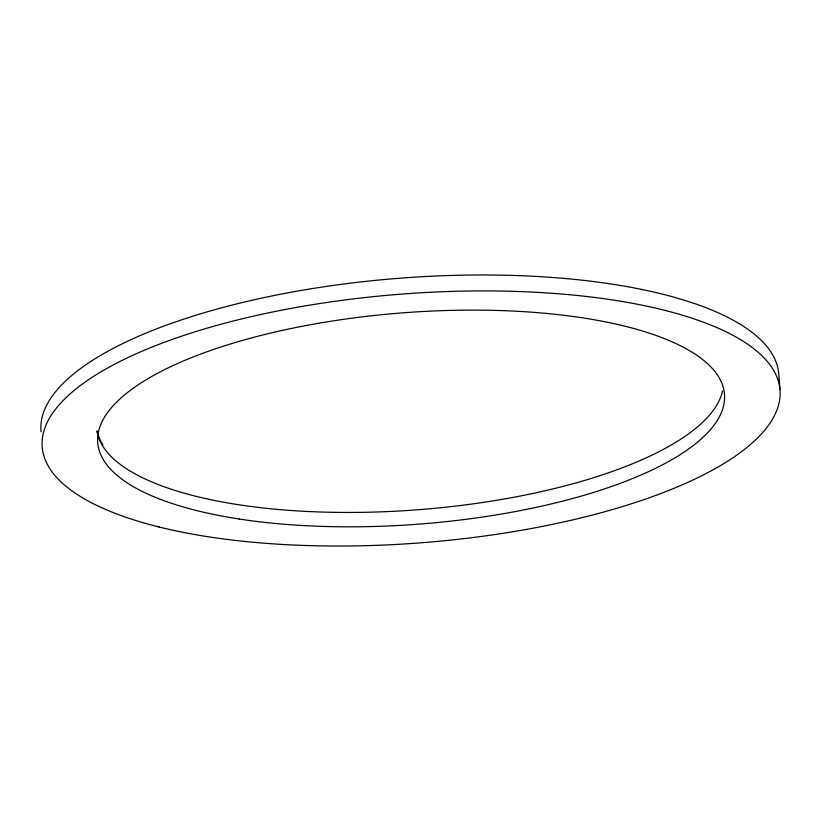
<?xml version="1.0" encoding="UTF-8"?>
<svg xmlns="http://www.w3.org/2000/svg" width="821" height="821" viewBox="0 0 821 821"><rect width="100%" height="100%" fill="white"/><g stroke="black" fill="none" stroke-linecap="round" stroke-linejoin="round"><path stroke-width="1.23" d="M779.95 389.154L778.719 373.206A370.014 124.73 -4.4 0 0 397.549 278.391A370.014 124.73 -4.4 0 0 41.05 431.846M102.953 445.064A314.32 105.95 -4.4 0 1 97.247 431.692M722.583 390.94A314.32 105.95 -4.4 0 1 405.82 510.6A314.32 105.95 -4.4 0 1 96.899 430.748M159.028 526.99A370.014 124.73 -4.4 0 0 770.57 422.281A370.014 124.73 -4.4 0 0 303.739 306.141A370.014 124.73 -4.4 0 0 159.028 526.99M239.188 519.016A314.32 105.95 -4.4 0 0 724.101 403.173A314.32 105.95 -4.4 0 0 270.047 333.213A314.32 105.95 -4.4 0 0 239.188 519.016"/></g></svg>
